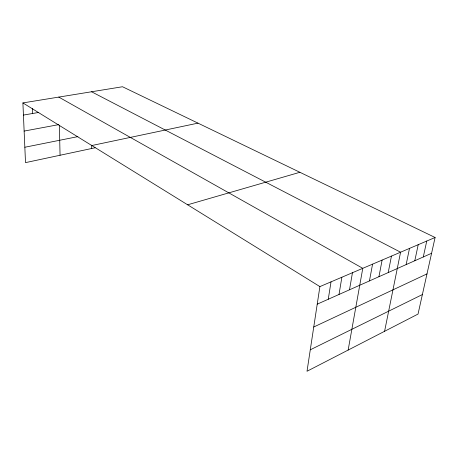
<?xml version="1.0" encoding="UTF-8"?>
<svg xmlns="http://www.w3.org/2000/svg" width="458" height="458" viewBox="0 0 458 458"><rect width="100%" height="100%" fill="white"/><g stroke="black" fill="none" stroke-linecap="round" stroke-linejoin="round"><path stroke-width="0.69" d="M435.1 237.49L319.896 286.599L307.015 371.255L418.034 314.068L435.1 237.49L122.509 86.745L22.9 102.913L25.511 162.63L95.161 147.757M328.254 299.246L331.025 281.853M339.012 294.46L341.874 277.233M349.506 289.794L352.454 272.722M348.143 350.067L362.776 268.319L58.773 97.09M369.457 280.92L372.56 264.151M378.938 276.701L382.115 260.075M388.212 272.573L391.453 256.096M384.588 331.294L400.573 252.209L91.56 91.772M406.137 264.598L409.498 248.408M414.805 260.745L418.217 244.686M423.284 256.972L426.753 241.051M310.278 349.803L422.385 294.557M313.747 327.001L426.988 273.895M317.222 304.158L431.579 253.28M187.625 204.795L299.893 172.288M91.812 145.529L197.976 123.139M24.841 147.247L77.9 136.616M24.131 131.08L58.716 124.633M23.432 115.078L38.747 112.433M22.9 102.913L319.896 286.599M32.352 108.529L32.541 113.504M59.391 125.166L60.055 155.251M91.68 145.186L91.692 148.495"/></g></svg>
